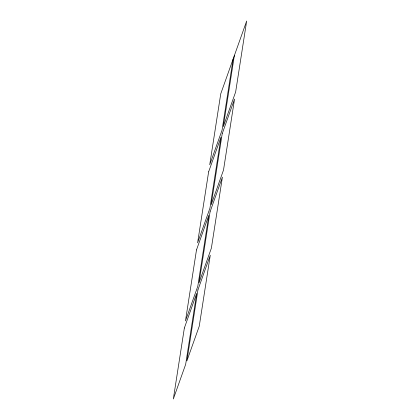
<?xml version="1.0" encoding="UTF-8"?>
<svg xmlns="http://www.w3.org/2000/svg" width="420" height="420" viewBox="0 0 420 420"><rect width="100%" height="100%" fill="white"/><g stroke="black" fill="none" stroke-linecap="round" stroke-linejoin="round"><path stroke-width="0.63" d="M233.1 59.115L222.07 130.1L209.727 164.756L220.757 93.77L246.671 21L235.641 91.985L223.303 126.635L234.334 55.65M184.359 328.015L173.329 399L185.666 364.35L196.697 293.365L184.359 328.015M196.492 249.937L185.462 320.917L197.799 286.267L208.829 215.282L196.492 249.937M208.625 171.853L197.594 242.834L209.937 208.184L220.967 137.198L208.625 171.853M197.93 289.9L186.9 360.885L199.243 326.23L210.273 255.245L197.93 289.9M210.063 211.816L199.033 282.802L211.376 248.147L222.406 177.166L210.063 211.816M222.201 133.733L211.171 204.719L223.508 170.063L234.539 99.083L222.201 133.733"/></g></svg>
